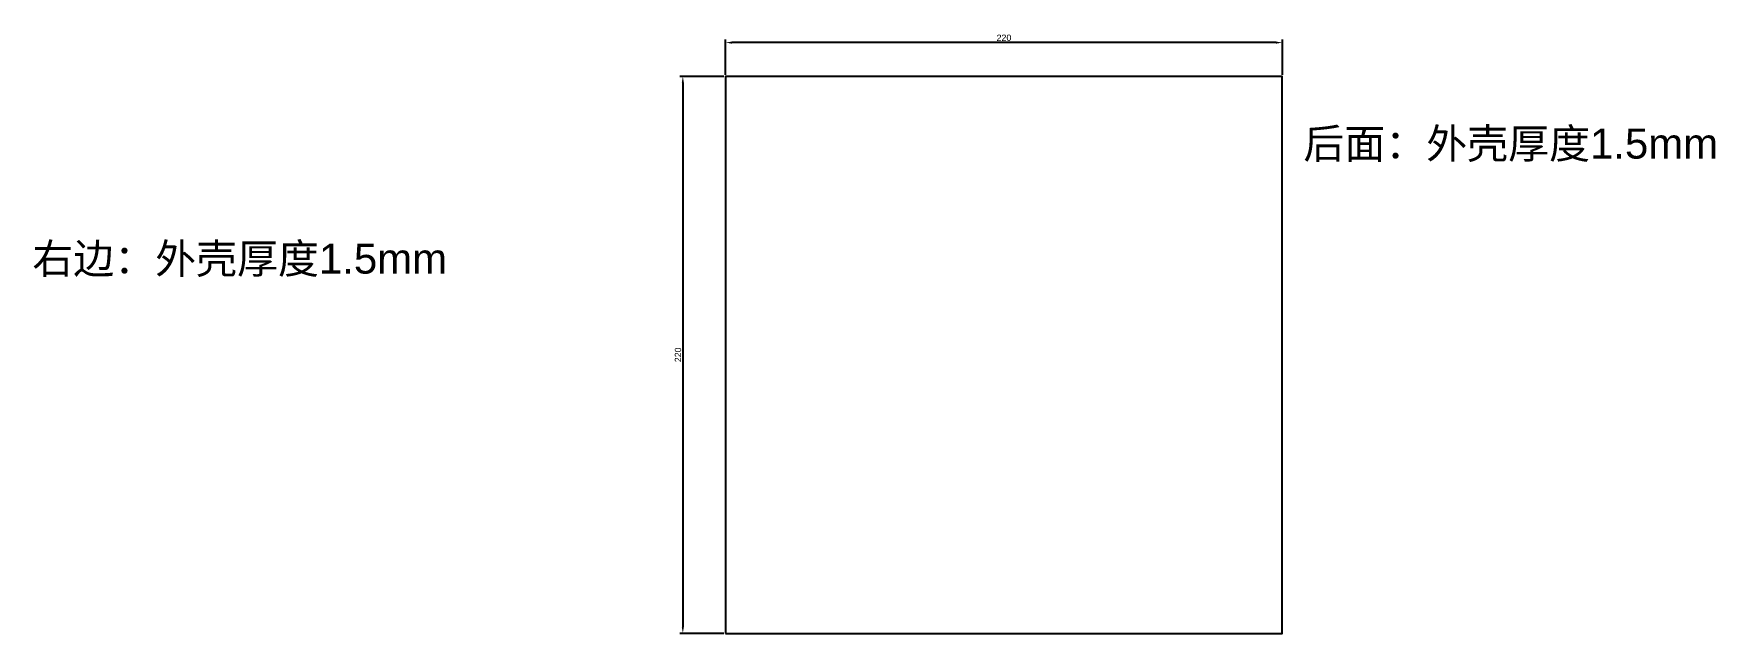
# Model space of a CAD drawing. Header units: millimetres. Extents: x 1762 to 3359, y 1569 to 2272.
# Drawn here: x 2695 to 3359, y 1814 to 2051 of the extents above; entities that cross this region are included whole.
import ezdxf

# ---------------------------------------------------------------- set-up
doc = ezdxf.new("R2010")
doc.units = ezdxf.units.MM
doc.linetypes.add('JIS_02_1.2', pattern=[2.5, 1.25, -1.25])
doc.layers.add('虚线', color=7, linetype='JIS_02_1.2')
doc.styles.get("Standard").update_dxf_attribs({"font": 'arial.ttf'})
doc.dimstyles.new('ISO-25', dxfattribs={"dimtxt": 2.5, "dimasz": 2.5, "dimexe": 1.25, "dimexo": 0.625, "dimtad": 1, "dimtxsty": 'Standard', "dimcen": 2.5, "dimadec": 0, "dimazin": 0, "dimtfac": 1, "dimtmove": 0, "dimatfit": 3, "dimfxl": 1, "dimarcsym": 0})

# ---------------------------------------------------------------- blocks, each defined once
blk = doc.blocks.new('*D20')
at = {"color": 0, "lineweight": -2, "transparency": 16777216}
for p, q in [((2968.22, 2034.94), (2968.22, 2048.9)), ((3185.72, 2047.65), (2970.72, 2047.65)), ((3188.22, 2034.94), (3188.22, 2048.9))]:
    blk.add_line(p, q, dxfattribs=at)
at = {"color": 0, "transparency": 16777216}
for points in [[(2970.72, 2048.07), (2970.72, 2047.23), (2968.22, 2047.65)], [(3185.72, 2048.07), (3185.72, 2047.23), (3188.22, 2047.65)]]:
    blk.add_solid(points, dxfattribs=at)
at = {"layer": 'Defpoints', "color": 0, "transparency": 16777216}
for p in [(2968.22, 2047.65), (2968.22, 2034.32), (3188.22, 2034.32)]:
    blk.add_point(p, dxfattribs=at)
at = {"color": 0, "transparency": 16777216, "insert": (3078.22, 2049.55), "char_height": 2.5, "attachment_point": 5}
blk.add_mtext('220', dxfattribs=at)
blk = doc.blocks.new('*D21')
at = {"color": 0, "lineweight": -2, "transparency": 16777216}
for p, q in [((2967.59, 2034.32), (2950.09, 2034.32)), ((2951.34, 2031.82), (2951.34, 1816.82)), ((2967.59, 1814.32), (2950.09, 1814.32))]:
    blk.add_line(p, q, dxfattribs=at)
at = {"color": 0, "transparency": 16777216}
for points in [[(2950.92, 2031.82), (2951.75, 2031.82), (2951.34, 2034.32)], [(2950.92, 1816.82), (2951.75, 1816.82), (2951.34, 1814.32)]]:
    blk.add_solid(points, dxfattribs=at)
at = {"layer": 'Defpoints', "color": 0, "transparency": 16777216}
for p in [(2968.22, 2034.32), (2951.34, 1814.32), (2968.22, 1814.32)]:
    blk.add_point(p, dxfattribs=at)
at = {"color": 0, "transparency": 16777216, "insert": (2949.43, 1924.32), "char_height": 2.5, "attachment_point": 5, "rotation": 90}
blk.add_mtext('220', dxfattribs=at)

msp = doc.modelspace()

# ---------------------------------------------------------------- linework, layer by layer
msp.add_lwpolyline([(2968.217, 1814.316), (3188.217, 1814.316), (3188.217, 2034.316), (2968.217, 2034.316)], close=True)

# ---------------------------------------------------------------- texts
at = {"layer": '虚线', "char_height": 11.85981, "attachment_point": 1}
for s, insert in [('{\\fSimSun|b0|i0|c134|p2;后面：外壳厚度}1.5mm', (3196.553, 2013.702)), ('{\\fSimSun|b0|i0|c134|p2;右边：外壳厚度}1.5mm', (2694.303, 1968.268))]:
    msp.add_mtext_dynamic_manual_height_columns(s, width=498.78476, gutter_width=59.299, heights=[0], dxfattribs=dict(at, insert=insert))

# ---------------------------------------------------------------- dimensions: what is measured, and where the dimension line sits
dim = msp.add_linear_dim(base=(2968.217, 2047.65), p1=(3188.217, 2034.316), p2=(2968.217, 2034.316), dimstyle='ISO-25')
dim.commit()
dim.dimension.update_dxf_attribs({"geometry": '*D20', "text_midpoint": (3078.217, 2049.552)})
dim = msp.add_linear_dim(base=(2951.336, 1814.316), p1=(2968.217, 2034.316), p2=(2968.217, 1814.316), angle=90, dimstyle='ISO-25')
dim.commit()
dim.dimension.update_dxf_attribs({"geometry": '*D21', "text_midpoint": (2949.434, 1924.316)})

doc.saveas('drawing.dxf')
